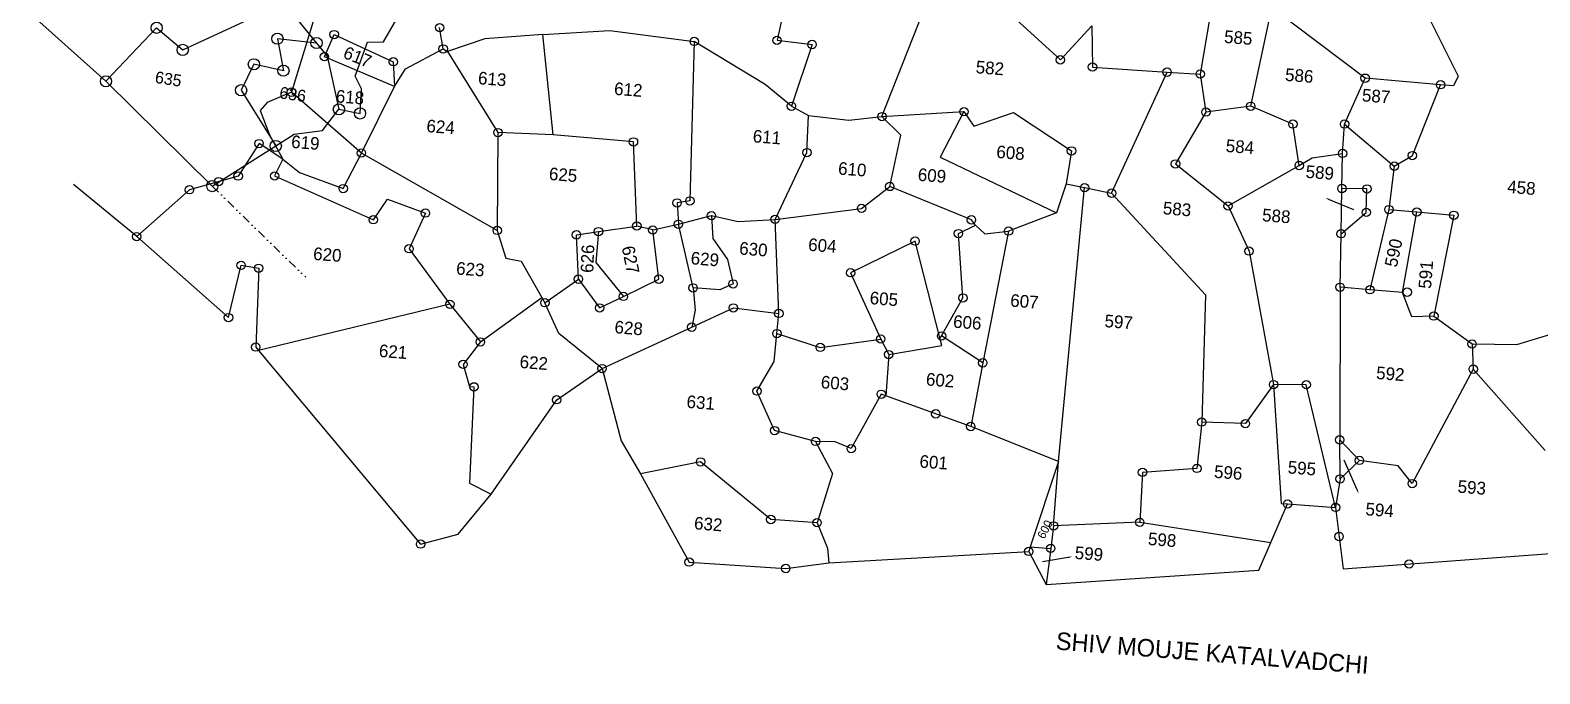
# Model space of a CAD drawing. Header units: metres. Extents: x 303309 to 305776, y 1941305 to 1944345.
# Drawn here: x 304058 to 304948, y 1941305 to 1941685 of the extents above; entities that cross this region are included whole.
import ezdxf

# ---------------------------------------------------------------- set-up
doc = ezdxf.new("R2010")
doc.units = ezdxf.units.M
doc.linetypes.add('DIVIDE', pattern=[1.25, 0.5, -0.25, 0, -0.25, 0, -0.25])
for name, color, linetype in [('POLY_PARCEL', 6, 'Continuous'), ('TEXT_MAPOUT', 7, 'Continuous'), ('TEXT_PARCEL', 7, 'Continuous'), ('V_BOUND_LINE', 7, 'Continuous'), ('V_DIVIDE_LINE', 7, 'DIVIDE')]:
    doc.layers.add(name, color=color, linetype=linetype)
doc.styles.add('TEXT_MAP', font='')
doc.styles.get('TEXT_MAP').set_extended_font_data('Kruti Dev 050')

msp = doc.modelspace()

# ---------------------------------------------------------------- linework, layer by layer
for points in [[(304824.27, 1941585.27), (304838.53, 1941579.41)], [(304840.7, 1941413.89), (304833.13, 1941431.31)], [(304670.37, 1941373.98), (304655.18, 1941371.38)]]:
    msp.add_lwpolyline(points)
for centre, radius in [((304132.63, 1941686.6), 3.31), ((304237.32, 1941682.61), 2.47), ((304299.54, 1941686.71), 2.47), ((304148.03, 1941673.59), 3.31), ((304203.88, 1941680.17), 3.31), ((304226.91, 1941677.63), 3.31), ((304301.63, 1941674.15), 2.47), ((304449.73, 1941678.56), 2.47), ((304498.54, 1941679.23), 2.47), ((304519.21, 1941676.76), 2.47), ((304189.99, 1941665.07), 3.31), ((304231.57, 1941669.56), 2.47), ((304272.21, 1941666.54), 2.47), ((304665.67, 1941667.71), 2.47), ((304102.72, 1941655.02), 3.31), ((304207.42, 1941661.3), 3.31), ((304684.64, 1941663.47), 2.47), ((304728.61, 1941660.43), 2.47), ((304748.22, 1941659.34), 2.47), ((304845.48, 1941656.87), 2.47), ((304182.46, 1941649.77), 3.31), ((304212.17, 1941648.61), 2.47), ((304889.95, 1941653.02), 2.47), ((304240.13, 1941638.49), 3.31), ((304507.04, 1941640.28), 2.47), ((304777.98, 1941640.3), 2.47), ((304252.59, 1941636.08), 3.31), ((304560.47, 1941634.2), 2.47), ((304608.83, 1941637.11), 2.47), ((304751.51, 1941636.86), 2.47), ((304802.84, 1941629.74), 2.47), ((304833.35, 1941629.75), 2.47), ((304333.89, 1941624.78), 2.47), ((304193.07, 1941618.25), 2.47), ((304202.89, 1941616.87), 3.31), ((304253.41, 1941612.7), 2.47), ((304413.88, 1941619.28), 2.47), ((304516.22, 1941612.96), 2.47), ((304672.25, 1941613.94), 2.47), ((304832.16, 1941612.45), 2.47), ((304733.59, 1941606.24), 2.47), ((304806.61, 1941605.33), 2.47), ((304862.66, 1941604.93), 2.47), ((304873.3, 1941611.19), 2.47), ((304165.44, 1941593.16), 3.31), ((304169.21, 1941595.84), 2.47), ((304180.7, 1941599.07), 2.47), ((304202.23, 1941599.14), 2.47), ((304151.97, 1941590.99), 2.47), ((304242.7, 1941591.7), 2.47), ((304565.05, 1941592.94), 2.47), ((304679.99, 1941592.25), 2.47), ((304695.94, 1941589), 2.47), ((304831.77, 1941591.76), 2.47), ((304846.55, 1941591.49), 2.47), ((304291.15, 1941577.25), 2.47), ((304439.58, 1941583.22), 2.47), ((304447.14, 1941584.45), 2.47), ((304459.84, 1941575.71), 2.47), ((304548.4, 1941580.03), 2.47), ((304764.57, 1941581.42), 2.47), ((304846.14, 1941577.67), 2.47), ((304859.47, 1941579.33), 2.47), ((304875.94, 1941577.89), 2.47), ((304897.77, 1941575.98), 2.47), ((304260.45, 1941573.27), 2.47), ((304333.54, 1941567), 2.47), ((304415.85, 1941569.6), 2.47), ((304425.26, 1941567.26), 2.47), ((304440.42, 1941570.62), 2.47), ((304497.44, 1941573.53), 2.47), ((304613.25, 1941573.25), 2.47), ((304120.84, 1941563.38), 2.47), ((304380.25, 1941564.4), 2.47), ((304393.26, 1941566.3), 2.47), ((304580, 1941560.7), 2.47), ((304605.57, 1941565.12), 2.47), ((304635.14, 1941566.61), 2.47), ((304831.26, 1941565), 2.47), ((304281.5, 1941556.17), 2.47), ((304776.96, 1941554.79), 2.47), ((304182.43, 1941546.41), 2.47), ((304192.81, 1941544.65), 2.47), ((304541.97, 1941541.99), 2.47), ((304381.4, 1941538.22), 2.47), ((304428.85, 1941538.22), 2.47), ((304449.03, 1941533.07), 2.47), ((304472.61, 1941535.44), 2.47), ((304830.66, 1941533.44), 2.47), ((304848.31, 1941531.97), 2.47), ((304305.59, 1941523.39), 2.47), ((304361.65, 1941524.32), 2.47), ((304407.93, 1941528.06), 2.47), ((304608.23, 1941527.19), 2.47), ((304870.3, 1941530.55), 2.47), ((304175.01, 1941515.56), 2.47), ((304393.93, 1941521.26), 2.47), ((304472.79, 1941521.24), 2.47), ((304499.63, 1941517.99), 2.47), ((304885.99, 1941516.42), 2.47), ((304448.23, 1941509.88), 2.47), ((304498.49, 1941506.12), 2.47), ((304595.59, 1941504.68), 2.47), ((304191.05, 1941498.12), 2.47), ((304323.58, 1941501.21), 2.47), ((304524.05, 1941497.93), 2.47), ((304559.71, 1941502.88), 2.47), ((304908.55, 1941499.95), 2.47), ((304313.39, 1941487.94), 2.47), ((304564.41, 1941493.73), 2.47), ((304619.88, 1941488.84), 2.47), ((304395.37, 1941485.44), 2.47), ((304909.22, 1941485.08), 2.47), ((304319.81, 1941474.65), 2.47), ((304486.73, 1941472.16), 2.47), ((304560, 1941470.27), 2.47), ((304791.46, 1941475.98), 2.47), ((304810.76, 1941475.93), 2.47), ((304368.59, 1941467.05), 2.47), ((304592.2, 1941458.72), 2.47), ((304612.82, 1941451.25), 2.47), ((304749.04, 1941453.82), 2.47), ((304774.83, 1941452.92), 2.47), ((304497.14, 1941448.87), 2.47), ((304521.28, 1941442.41), 2.47), ((304830.45, 1941443.38), 2.47), ((304542.33, 1941438.18), 2.47), ((304453.45, 1941430.34), 2.47), ((304746.2, 1941426.49), 2.47), ((304842.08, 1941431.19), 2.47), ((304714.13, 1941424.18), 2.47), ((304830.7, 1941420.29), 2.47), ((304873.24, 1941417.55), 2.47), ((304799.72, 1941405.5), 2.47), ((304828, 1941403.45), 2.47), ((304494.91, 1941396.35), 2.47), ((304522.18, 1941394.47), 2.47), ((304661.66, 1941392.56), 2.47), ((304712.51, 1941394.69), 2.47), ((304288.29, 1941381.82), 2.47), ((304830.08, 1941386.31), 2.47), ((304446.74, 1941371.19), 2.47), ((304647.03, 1941377.52), 2.47), ((304660.03, 1941379.31), 2.47), ((304503.68, 1941367.42), 2.47), ((304871.38, 1941370.06), 2.47)]:
    msp.add_circle(centre, radius)
for points in [[(304824.11, 1941584.88), (304821.96, 1941586.22), (304824.43, 1941585.65)], [(304841.08, 1941414.06), (304841.7, 1941411.6), (304840.32, 1941413.73)], [(304670.3, 1941374.39), (304672.83, 1941374.4), (304670.44, 1941373.57)]]:
    msp.add_solid(points)
at = {"layer": 'POLY_PARCEL'}
for p, q in [((304856.78, 1941745.62), (304900.32, 1941658.06)), ((304266.52, 1941678.3), (304296.57, 1941730.7)), ((304510.52, 1941733.04), (304498.54, 1941679.23)), ((304234.47, 1941721.86), (304212.17, 1941648.61)), ((304758.65, 1941721.29), (304748.22, 1941659.34)), ((304560.47, 1941634.2), (304590.22, 1941710.23)), ((304148.03, 1941673.59), (304196.94, 1941696.16)), ((304207.97, 1941700.74), (304226.91, 1941677.63)), ((304628.34, 1941701.72), (304665.67, 1941667.71)), ((304777.98, 1941640.3), (304790.47, 1941698.47)), ((304845.48, 1941656.87), (304790.47, 1941698.47)), ((304102.72, 1941655.02), (304132.63, 1941686.6)), ((304132.63, 1941686.6), (304148.03, 1941673.59)), ((304301.63, 1941674.15), (304299.54, 1941686.71)), ((304665.67, 1941667.71), (304684.31, 1941687.77)), ((304684.31, 1941687.77), (304684.64, 1941663.47)), ((304226.91, 1941677.63), (304203.88, 1941680.17)), ((304203.88, 1941680.17), (304207.42, 1941661.3)), ((304226.91, 1941677.63), (304233.2, 1941669.94)), ((304231.57, 1941669.56), (304237.32, 1941682.61)), ((304237.32, 1941682.61), (304272.21, 1941666.54)), ((304249.76, 1941658.12), (304256.92, 1941678.13)), ((304256.92, 1941678.13), (304266.52, 1941678.3)), ((304326.19, 1941680.03), (304304.12, 1941672.66)), ((304360.43, 1941682.71), (304326.19, 1941680.03)), ((304360.43, 1941682.71), (304399.86, 1941684.99)), ((304366.54, 1941623.49), (304360.43, 1941682.71)), ((304399.86, 1941684.99), (304449.73, 1941678.56)), ((304449.73, 1941678.56), (304447.14, 1941584.45)), ((304491.57, 1941653.17), (304449.73, 1941678.56)), ((304498.54, 1941679.23), (304519.21, 1941676.76)), ((304519.21, 1941676.76), (304507.04, 1941640.28)), ((304272.86, 1941652.01), (304231.57, 1941669.56)), ((304233.2, 1941669.94), (304240.13, 1941638.49)), ((304279.37, 1941662.4), (304301.63, 1941674.15)), ((304301.63, 1941674.15), (304304.12, 1941672.66)), ((304304.12, 1941672.66), (304333.89, 1941624.78)), ((304189.99, 1941665.07), (304182.46, 1941649.77)), ((304207.42, 1941661.3), (304189.99, 1941665.07)), ((304272.21, 1941666.54), (304272.86, 1941652.01)), ((304272.86, 1941652.01), (304279.37, 1941662.4)), ((304684.64, 1941663.47), (304728.61, 1941660.43)), ((304695.94, 1941589), (304728.61, 1941660.43)), ((304728.61, 1941660.43), (304748.22, 1941659.34)), ((304748.22, 1941659.34), (304751.51, 1941636.86)), ((304182.46, 1941649.77), (304202.89, 1941616.87)), ((304253.5, 1941650.54), (304249.76, 1941658.12)), ((304252.59, 1941636.08), (304253.5, 1941650.54)), ((304253.41, 1941612.7), (304272.86, 1941652.01)), ((304507.04, 1941640.28), (304491.57, 1941653.17)), ((304833.35, 1941629.75), (304845.48, 1941656.87)), ((304889.95, 1941653.02), (304845.48, 1941656.87)), ((304873.3, 1941611.19), (304889.95, 1941653.02)), ((304897.67, 1941652.36), (304889.95, 1941653.02)), ((304900.32, 1941658.06), (304897.67, 1941652.36)), ((304197.72, 1941642.43), (304193.74, 1941637.83)), ((304212.17, 1941648.61), (304197.72, 1941642.43)), ((304253.41, 1941612.7), (304212.17, 1941648.61)), ((304193.74, 1941637.83), (304199.16, 1941623.46)), ((304230.5, 1941626.07), (304240.13, 1941638.49)), ((304240.13, 1941638.49), (304252.59, 1941636.08)), ((304507.04, 1941640.28), (304517.07, 1941634.76)), ((304516.22, 1941612.96), (304517.07, 1941634.76)), ((304517.07, 1941634.76), (304540.82, 1941632.04)), ((304540.82, 1941632.04), (304560.47, 1941634.2)), ((304560.47, 1941634.2), (304608.83, 1941637.11)), ((304571.52, 1941623.25), (304560.47, 1941634.2)), ((304608.83, 1941637.11), (304594.88, 1941610.3)), ((304608.83, 1941637.11), (304614.63, 1941628.46)), ((304614.63, 1941628.46), (304637.95, 1941636.62)), ((304637.95, 1941636.62), (304672.25, 1941613.94)), ((304751.51, 1941636.86), (304733.59, 1941606.24)), ((304777.98, 1941640.3), (304751.51, 1941636.86)), ((304802.84, 1941629.74), (304777.98, 1941640.3)), ((304199.16, 1941623.46), (304206.99, 1941608.98)), ((304202.89, 1941616.87), (304213.72, 1941623.73)), ((304213.72, 1941623.73), (304230.5, 1941626.07)), ((304333.89, 1941624.78), (304333.54, 1941567)), ((304366.54, 1941623.49), (304333.89, 1941624.78)), ((304413.88, 1941619.28), (304366.54, 1941623.49)), ((304565.05, 1941592.94), (304571.52, 1941623.25)), ((304806.61, 1941605.33), (304802.84, 1941629.74)), ((304832.16, 1941612.45), (304833.35, 1941629.75)), ((304833.35, 1941629.75), (304862.66, 1941604.93)), ((304165.44, 1941593.16), (304202.89, 1941616.87)), ((304193.07, 1941618.25), (304180.7, 1941599.07)), ((304206.99, 1941608.98), (304193.07, 1941618.25)), ((304415.85, 1941569.6), (304413.88, 1941619.28)), ((304672.25, 1941613.94), (304669.03, 1941594.49)), ((304206.99, 1941608.98), (304202.23, 1941599.14)), ((304206.99, 1941608.98), (304216.79, 1941601.19)), ((304242.7, 1941591.7), (304253.41, 1941612.7)), ((304333.54, 1941567), (304253.41, 1941612.7)), ((304497.44, 1941573.53), (304516.22, 1941612.96)), ((304594.88, 1941610.3), (304663.32, 1941577.34)), ((304733.59, 1941606.24), (304764.57, 1941581.42)), ((304764.57, 1941581.42), (304806.61, 1941605.33)), ((304806.61, 1941605.33), (304814.21, 1941609.9)), ((304814.21, 1941609.9), (304832.16, 1941612.45)), ((304831.77, 1941591.76), (304832.16, 1941612.45)), ((304862.66, 1941604.93), (304859.47, 1941579.33)), ((304862.66, 1941604.93), (304873.3, 1941611.19)), ((304180.7, 1941599.07), (304151.97, 1941590.99)), ((304202.23, 1941599.14), (304260.45, 1941573.27)), ((304216.79, 1941601.19), (304242.7, 1941591.7)), ((304120.84, 1941563.38), (304083.6, 1941594.03)), ((304151.97, 1941590.99), (304120.84, 1941563.38)), ((304548.4, 1941580.03), (304565.05, 1941592.94)), ((304613.25, 1941573.25), (304565.05, 1941592.94)), ((304669.03, 1941594.49), (304663.32, 1941577.34)), ((304664.65, 1941430.65), (304679.99, 1941592.25)), ((304669.03, 1941594.49), (304679.99, 1941592.25)), ((304679.99, 1941592.25), (304695.94, 1941589)), ((304695.94, 1941589), (304751.26, 1941528.92)), ((304831.26, 1941565), (304831.77, 1941591.76)), ((304846.55, 1941591.49), (304831.77, 1941591.76)), ((304846.14, 1941577.67), (304846.55, 1941591.49)), ((304260.45, 1941573.27), (304268.87, 1941585.39)), ((304268.87, 1941585.39), (304291.15, 1941577.25)), ((304447.14, 1941584.45), (304439.58, 1941583.22)), ((304439.58, 1941583.22), (304440.42, 1941570.62)), ((304497.44, 1941573.53), (304548.4, 1941580.03)), ((304764.57, 1941581.42), (304776.96, 1941554.79)), ((304859.47, 1941579.33), (304848.31, 1941531.97)), ((304859.47, 1941579.33), (304875.94, 1941577.89)), ((304291.15, 1941577.25), (304281.5, 1941556.17)), ((304393.26, 1941566.3), (304415.85, 1941569.6)), ((304425.26, 1941567.26), (304415.85, 1941569.6)), ((304425.26, 1941567.26), (304440.42, 1941570.62)), ((304440.42, 1941570.62), (304459.84, 1941575.71)), ((304449.03, 1941533.07), (304440.42, 1941570.62)), ((304459.84, 1941575.71), (304475.63, 1941572.22)), ((304459.84, 1941575.71), (304460.62, 1941562.28)), ((304475.63, 1941572.22), (304497.44, 1941573.53)), ((304499.63, 1941517.99), (304497.44, 1941573.53)), ((304605.57, 1941565.12), (304615.68, 1941570.1)), ((304615.68, 1941570.1), (304613.25, 1941573.25)), ((304615.68, 1941570.1), (304621.06, 1941565.04)), ((304663.32, 1941577.34), (304635.14, 1941566.61)), ((304831.26, 1941565), (304846.14, 1941577.67)), ((304867.47, 1941530.38), (304875.94, 1941577.89)), ((304875.94, 1941577.89), (304897.77, 1941575.98)), ((304897.77, 1941575.98), (304885.99, 1941516.42)), ((304333.54, 1941567), (304338.65, 1941550.62)), ((304380.25, 1941564.4), (304393.26, 1941566.3)), ((304381.4, 1941538.22), (304380.25, 1941564.4)), ((304393.26, 1941566.3), (304391.77, 1941548.05)), ((304428.85, 1941538.22), (304425.26, 1941567.26)), ((304460.62, 1941562.28), (304469.37, 1941549.91)), ((304580, 1941560.7), (304541.97, 1941541.99)), ((304594.66, 1941503.65), (304580, 1941560.7)), ((304608.23, 1941527.19), (304605.57, 1941565.12)), ((304635.14, 1941566.61), (304619.88, 1941488.84)), ((304621.06, 1941565.04), (304635.14, 1941566.61)), ((304830.66, 1941533.44), (304831.26, 1941565)), ((304281.5, 1941556.17), (304305.59, 1941523.39)), ((304776.96, 1941554.79), (304791.46, 1941475.98)), ((304338.65, 1941550.62), (304347.58, 1941548.86)), ((304347.58, 1941548.86), (304359.89, 1941527.38)), ((304391.77, 1941548.05), (304407.93, 1941528.06)), ((304469.37, 1941549.91), (304472.61, 1941535.44)), ((304361.65, 1941524.32), (304381.4, 1941538.22)), ((304381.4, 1941538.22), (304393.93, 1941521.26)), ((304407.93, 1941528.06), (304428.85, 1941538.22)), ((304472.61, 1941535.44), (304464.87, 1941531.97)), ((304541.97, 1941541.99), (304559.71, 1941502.88)), ((304323.58, 1941501.21), (304359.89, 1941527.38)), ((304359.89, 1941527.38), (304361.65, 1941524.32)), ((304393.93, 1941521.26), (304407.93, 1941528.06)), ((304449.03, 1941533.07), (304450.35, 1941520.02)), ((304464.87, 1941531.97), (304449.03, 1941533.07)), ((304595.59, 1941504.68), (304608.23, 1941527.19)), ((304751.26, 1941528.92), (304749.04, 1941453.82)), ((304830.66, 1941533.44), (304830.45, 1941443.38)), ((304848.31, 1941531.97), (304830.66, 1941533.44)), ((304867.47, 1941530.38), (304848.31, 1941531.97)), ((304872.93, 1941515.93), (304867.47, 1941530.38)), ((304305.59, 1941523.39), (304192.69, 1941496.16)), ((304305.59, 1941523.39), (304323.58, 1941501.21)), ((304369.81, 1941506.11), (304361.65, 1941524.32)), ((304448.23, 1941509.88), (304472.79, 1941521.24)), ((304450.35, 1941520.02), (304448.23, 1941509.88)), ((304472.79, 1941521.24), (304499.63, 1941517.99)), ((304498.49, 1941506.12), (304499.63, 1941517.99)), ((304885.99, 1941516.42), (304872.93, 1941515.93)), ((304885.99, 1941516.42), (304908.55, 1941499.95)), ((304395.37, 1941485.44), (304448.23, 1941509.88)), ((304323.58, 1941501.21), (304313.39, 1941487.94)), ((304395.37, 1941485.44), (304369.81, 1941506.11)), ((304496.89, 1941489.62), (304498.49, 1941506.12)), ((304498.49, 1941506.12), (304524.05, 1941497.93)), ((304524.05, 1941497.93), (304559.71, 1941502.88)), ((304559.71, 1941502.88), (304564.41, 1941493.73)), ((304564.41, 1941493.73), (304595.85, 1941499.01)), ((304595.59, 1941504.68), (304594.66, 1941503.65)), ((304595.85, 1941499.01), (304594.66, 1941503.65)), ((304619.88, 1941488.84), (304595.59, 1941504.68)), ((304908.55, 1941499.95), (304909.22, 1941485.08)), ((304908.55, 1941499.95), (304934.91, 1941499.58)), ((304934.91, 1941499.58), (304954.32, 1941505.49)), ((304486.73, 1941472.16), (304496.89, 1941489.62)), ((304564.41, 1941493.73), (304562.65, 1941469.43)), ((304313.39, 1941487.94), (304317.16, 1941474.86)), ((304619.88, 1941488.84), (304612.82, 1941451.25)), ((304909.22, 1941485.08), (304873.24, 1941417.55)), ((304951.66, 1941437.15), (304909.22, 1941485.08)), ((304317.16, 1941474.86), (304319.81, 1941474.65)), ((304319.81, 1941474.65), (304317.24, 1941417.77)), ((304497.14, 1941448.87), (304486.73, 1941472.16)), ((304791.46, 1941475.98), (304774.83, 1941452.92)), ((304791.46, 1941475.98), (304795.95, 1941405.71)), ((304810.76, 1941475.93), (304791.46, 1941475.98)), ((304828, 1941403.45), (304810.76, 1941475.93)), ((304560, 1941470.27), (304542.33, 1941438.18)), ((304562.65, 1941469.43), (304560, 1941470.27)), ((304612.82, 1941451.25), (304562.65, 1941469.43)), ((304749.04, 1941453.82), (304746.2, 1941426.49)), ((304774.83, 1941452.92), (304749.04, 1941453.82)), ((304521.28, 1941442.41), (304497.14, 1941448.87)), ((304664.65, 1941430.65), (304612.82, 1941451.25)), ((304532.82, 1941442.28), (304521.28, 1941442.41)), ((304521.28, 1941442.41), (304531.18, 1941423.55)), ((304542.33, 1941438.18), (304532.82, 1941442.28)), ((304830.45, 1941443.38), (304842.08, 1941431.19)), ((304830.7, 1941420.29), (304830.45, 1941443.38)), ((304453.45, 1941430.34), (304418.08, 1941423.3)), ((304494.91, 1941396.35), (304453.45, 1941430.34)), ((304664.65, 1941430.65), (304647.91, 1941380.17)), ((304661.66, 1941392.56), (304664.65, 1941430.65)), ((304842.08, 1941431.19), (304830.7, 1941420.29)), ((304864.92, 1941427.94), (304842.08, 1941431.19)), ((304873.24, 1941417.55), (304864.92, 1941427.94)), ((304531.18, 1941423.55), (304522.18, 1941394.47)), ((304714.13, 1941424.18), (304712.51, 1941394.69)), ((304746.2, 1941426.49), (304714.13, 1941424.18)), ((304830.7, 1941420.29), (304828, 1941403.45)), ((304317.24, 1941417.77), (304329.91, 1941411.27)), ((304795.95, 1941405.71), (304799.72, 1941405.5)), ((304522.18, 1941394.47), (304494.91, 1941396.35)), ((304522.18, 1941394.47), (304528.4, 1941379.34)), ((304661.66, 1941392.56), (304660.03, 1941379.31)), ((304712.51, 1941394.69), (304661.66, 1941392.56)), ((304712.51, 1941394.69), (304789.78, 1941382.7)), ((304528.4, 1941379.34), (304529.11, 1941370.84)), ((304647.91, 1941380.17), (304647.03, 1941377.52)), ((304647.91, 1941380.17), (304660.03, 1941379.31)), ((304660.03, 1941379.31), (304657.39, 1941357.94))]:
    msp.add_line(p, q, dxfattribs=at)
at = {"layer": 'V_BOUND_LINE'}
for p, q in [((304058.03, 1941695.07), (304102.72, 1941655.02)), ((304102.72, 1941655.02), (304165.44, 1941593.16)), ((304120.84, 1941563.38), (304175.01, 1941515.56)), ((304175.01, 1941515.56), (304182.43, 1941546.41)), ((304182.43, 1941546.41), (304192.81, 1941544.65)), ((304192.81, 1941544.65), (304191.05, 1941498.12)), ((304191.05, 1941498.12), (304192.69, 1941496.16)), ((304192.69, 1941496.16), (304288.29, 1941381.82)), ((304368.59, 1941467.05), (304395.37, 1941485.44)), ((304395.37, 1941485.44), (304406.68, 1941442.79)), ((304329.91, 1941411.27), (304368.59, 1941467.05)), ((304406.68, 1941442.79), (304418.08, 1941423.3)), ((304418.08, 1941423.3), (304446.74, 1941371.19)), ((304310.47, 1941387.65), (304329.91, 1941411.27)), ((304789.78, 1941382.7), (304799.72, 1941405.5)), ((304799.72, 1941405.5), (304828, 1941403.45)), ((304828, 1941403.45), (304832.4, 1941367.2)), ((304288.29, 1941381.82), (304310.47, 1941387.65)), ((304782.69, 1941366.45), (304789.78, 1941382.7)), ((304529.11, 1941370.84), (304647.03, 1941377.52)), ((304647.03, 1941377.52), (304657.39, 1941357.94)), ((304832.4, 1941367.2), (304962.79, 1941376.77)), ((304446.74, 1941371.19), (304503.68, 1941367.42)), ((304503.68, 1941367.42), (304529.11, 1941370.84)), ((304657.39, 1941357.94), (304782.69, 1941366.45))]:
    msp.add_line(p, q, dxfattribs=at)
at = {"layer": 'V_DIVIDE_LINE', "ltscale": 10}
msp.add_line((304165.44, 1941593.16), (304220.48, 1941539.36), dxfattribs=at)

# ---------------------------------------------------------------- texts
at = {"layer": 'TEXT_MAPOUT'}
msp.add_text('SHIV MOUJE KATALVADCHI ', height=10.3685, rotation=355.51371, dxfattribs=at).set_placement((304662.72, 1941319.6))
at = {"layer": 'TEXT_PARCEL', "style": 'TEXT_MAP'}
for s, height, rotation, p in [('585', 7.465, 355.51371, (304762.05, 1941677.76)), ('617', 7.465, 337.96179, (304242.03, 1941669.1)), ('582', 7.465, 355.51371, (304615.55, 1941659.84)), ('635', 7.008, 351.44506, (304131.3, 1941654.13)), ('613', 7.465, 355.51371, (304321.98, 1941653.36)), ('586', 7.465, 355.51371, (304798.03, 1941655.33)), ('636', 7.008, 351.44506, (304204.67, 1941645.05)), ('618', 7.465, 355.51371, (304238.09, 1941642.63)), ('612', 7.465, 355.51371, (304402.24, 1941647.09)), ('587', 7.465, 355.51371, (304843.36, 1941643.23)), ('624', 7.465, 355.51371, (304291.56, 1941625.09)), ('619', 7.465, 355.51371, (304211.78, 1941615.76)), ('611', 7.465, 355.51371, (304484.05, 1941619.06)), ('608', 7.465, 355.51371, (304627.72, 1941609.8)), ('584', 7.465, 355.51371, (304763.04, 1941613.36)), ('610', 7.465, 355.51371, (304534.38, 1941600.04)), ('589', 7.465, 355.51371, (304810.14, 1941598.1)), ('625', 7.465, 355.51371, (304363.8, 1941596.81)), ('609', 7.465, 355.51371, (304581.38, 1941596.35)), ('458', 7.465, 355.51371, (304929.08, 1941589.2)), ('583', 7.465, 355.51371, (304725.94, 1941576.57)), ('588', 7.465, 355.51371, (304784.48, 1941572.48)), ('604', 7.465, 355.51371, (304516.74, 1941555.03)), ('590', 7.465, 78.15278, (304864.15, 1941544.86)), ('620', 7.465, 355.51371, (304224.74, 1941549.67)), ('626', 7.465, 87.56153, (304390.12, 1941541.84)), ('627', 7.465, 281.47699, (304406.91, 1941557.07)), ('629', 7.465, 355.51371, (304447.43, 1941547.03)), ('630', 7.465, 355.51371, (304476.06, 1941552.83)), ('623', 7.465, 355.51371, (304309.08, 1941541.04)), ('591', 7.465, 85.51371, (304884.31, 1941532.34)), ('605', 7.465, 355.51371, (304553.01, 1941523.55)), ('607', 7.465, 355.51371, (304635.91, 1941522.07)), ('606', 7.465, 355.51371, (304602.23, 1941509.63)), ('597', 7.465, 355.51371, (304691.53, 1941509.96)), ('628', 7.465, 355.51371, (304402.48, 1941506.34)), ('621', 7.465, 355.51371, (304263.51, 1941492.36)), ('622', 7.465, 355.51371, (304346.51, 1941485.85)), ('603', 7.465, 355.51371, (304524.18, 1941473.85)), ('602', 7.465, 355.51371, (304586.2, 1941475.52)), ('592', 7.465, 355.51371, (304851.76, 1941479.31)), ('631', 7.465, 355.51371, (304444.98, 1941462.3)), ('601', 7.465, 355.51371, (304582.39, 1941427.07)), ('596', 7.465, 355.51371, (304756.12, 1941420.98)), ('595', 7.465, 355.51371, (304799.59, 1941423.6)), ('593', 7.465, 355.51371, (304899.82, 1941412.22)), ('594', 7.465, 355.51371, (304845.45, 1941398.9)), ('632', 7.465, 355.51371, (304449.41, 1941390.6)), ('600', 4.977, 62.41609, (304656.17, 1941384.45)), ('598', 7.465, 355.51371, (304717.16, 1941381.32)), ('599', 7.465, 355.51371, (304673.97, 1941373.11))]:
    msp.add_text(s, height=height, rotation=rotation, dxfattribs=at).set_placement(p)

doc.saveas('drawing.dxf')
